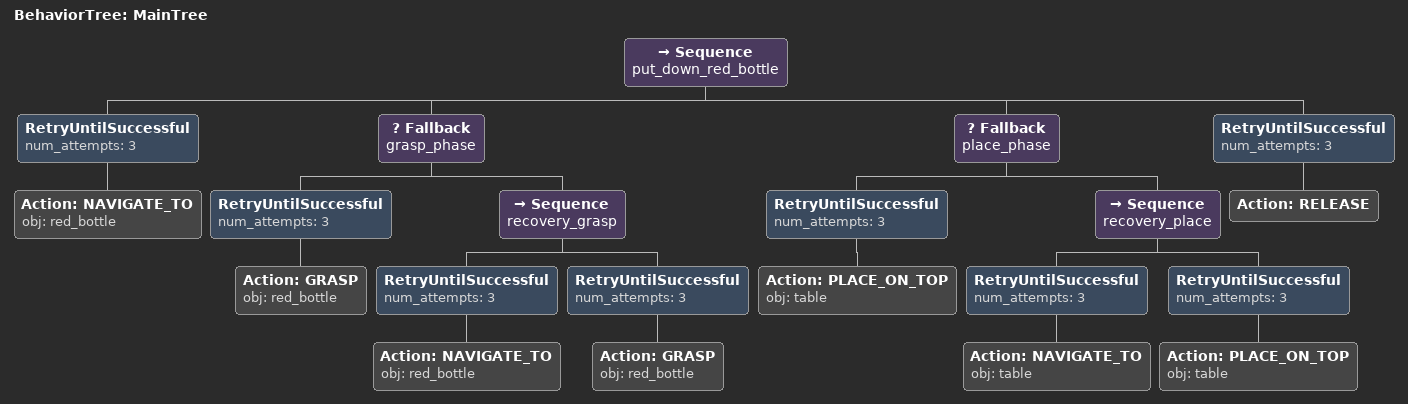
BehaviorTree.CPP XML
<root main_tree_to_execute="MainTree">
  <BehaviorTree ID="MainTree">
    <Sequence name="put_down_red_bottle">
      <!-- Approach red bottle with retry -->
      <RetryUntilSuccessful num_attempts="3">
        <Action ID="NAVIGATE_TO" obj="red_bottle"/>
      </RetryUntilSuccessful>

      <!-- Grasp with retry and fallback recovery -->
      <Fallback name="grasp_phase">
        <RetryUntilSuccessful num_attempts="3">
          <Action ID="GRASP" obj="red_bottle"/>
        </RetryUntilSuccessful>
        <Sequence name="recovery_grasp">
          <RetryUntilSuccessful num_attempts="3">
            <Action ID="NAVIGATE_TO" obj="red_bottle"/>
          </RetryUntilSuccessful>
          <RetryUntilSuccessful num_attempts="3">
            <Action ID="GRASP" obj="red_bottle"/>
          </RetryUntilSuccessful>
        </Sequence>
      </Fallback>

      <!-- Put down (place on top of table) with retry and fallback recovery -->
      <Fallback name="place_phase">
        <RetryUntilSuccessful num_attempts="3">
          <Action ID="PLACE_ON_TOP" obj="table"/>
        </RetryUntilSuccessful>
        <Sequence name="recovery_place">
          <RetryUntilSuccessful num_attempts="3">
            <Action ID="NAVIGATE_TO" obj="table"/>
          </RetryUntilSuccessful>
          <RetryUntilSuccessful num_attempts="3">
            <Action ID="PLACE_ON_TOP" obj="table"/>
          </RetryUntilSuccessful>
        </Sequence>
      </Fallback>

      <!-- Release with retry -->
      <RetryUntilSuccessful num_attempts="3">
        <Action ID="RELEASE"/>
      </RetryUntilSuccessful>
    </Sequence>
  </BehaviorTree>
</root>
